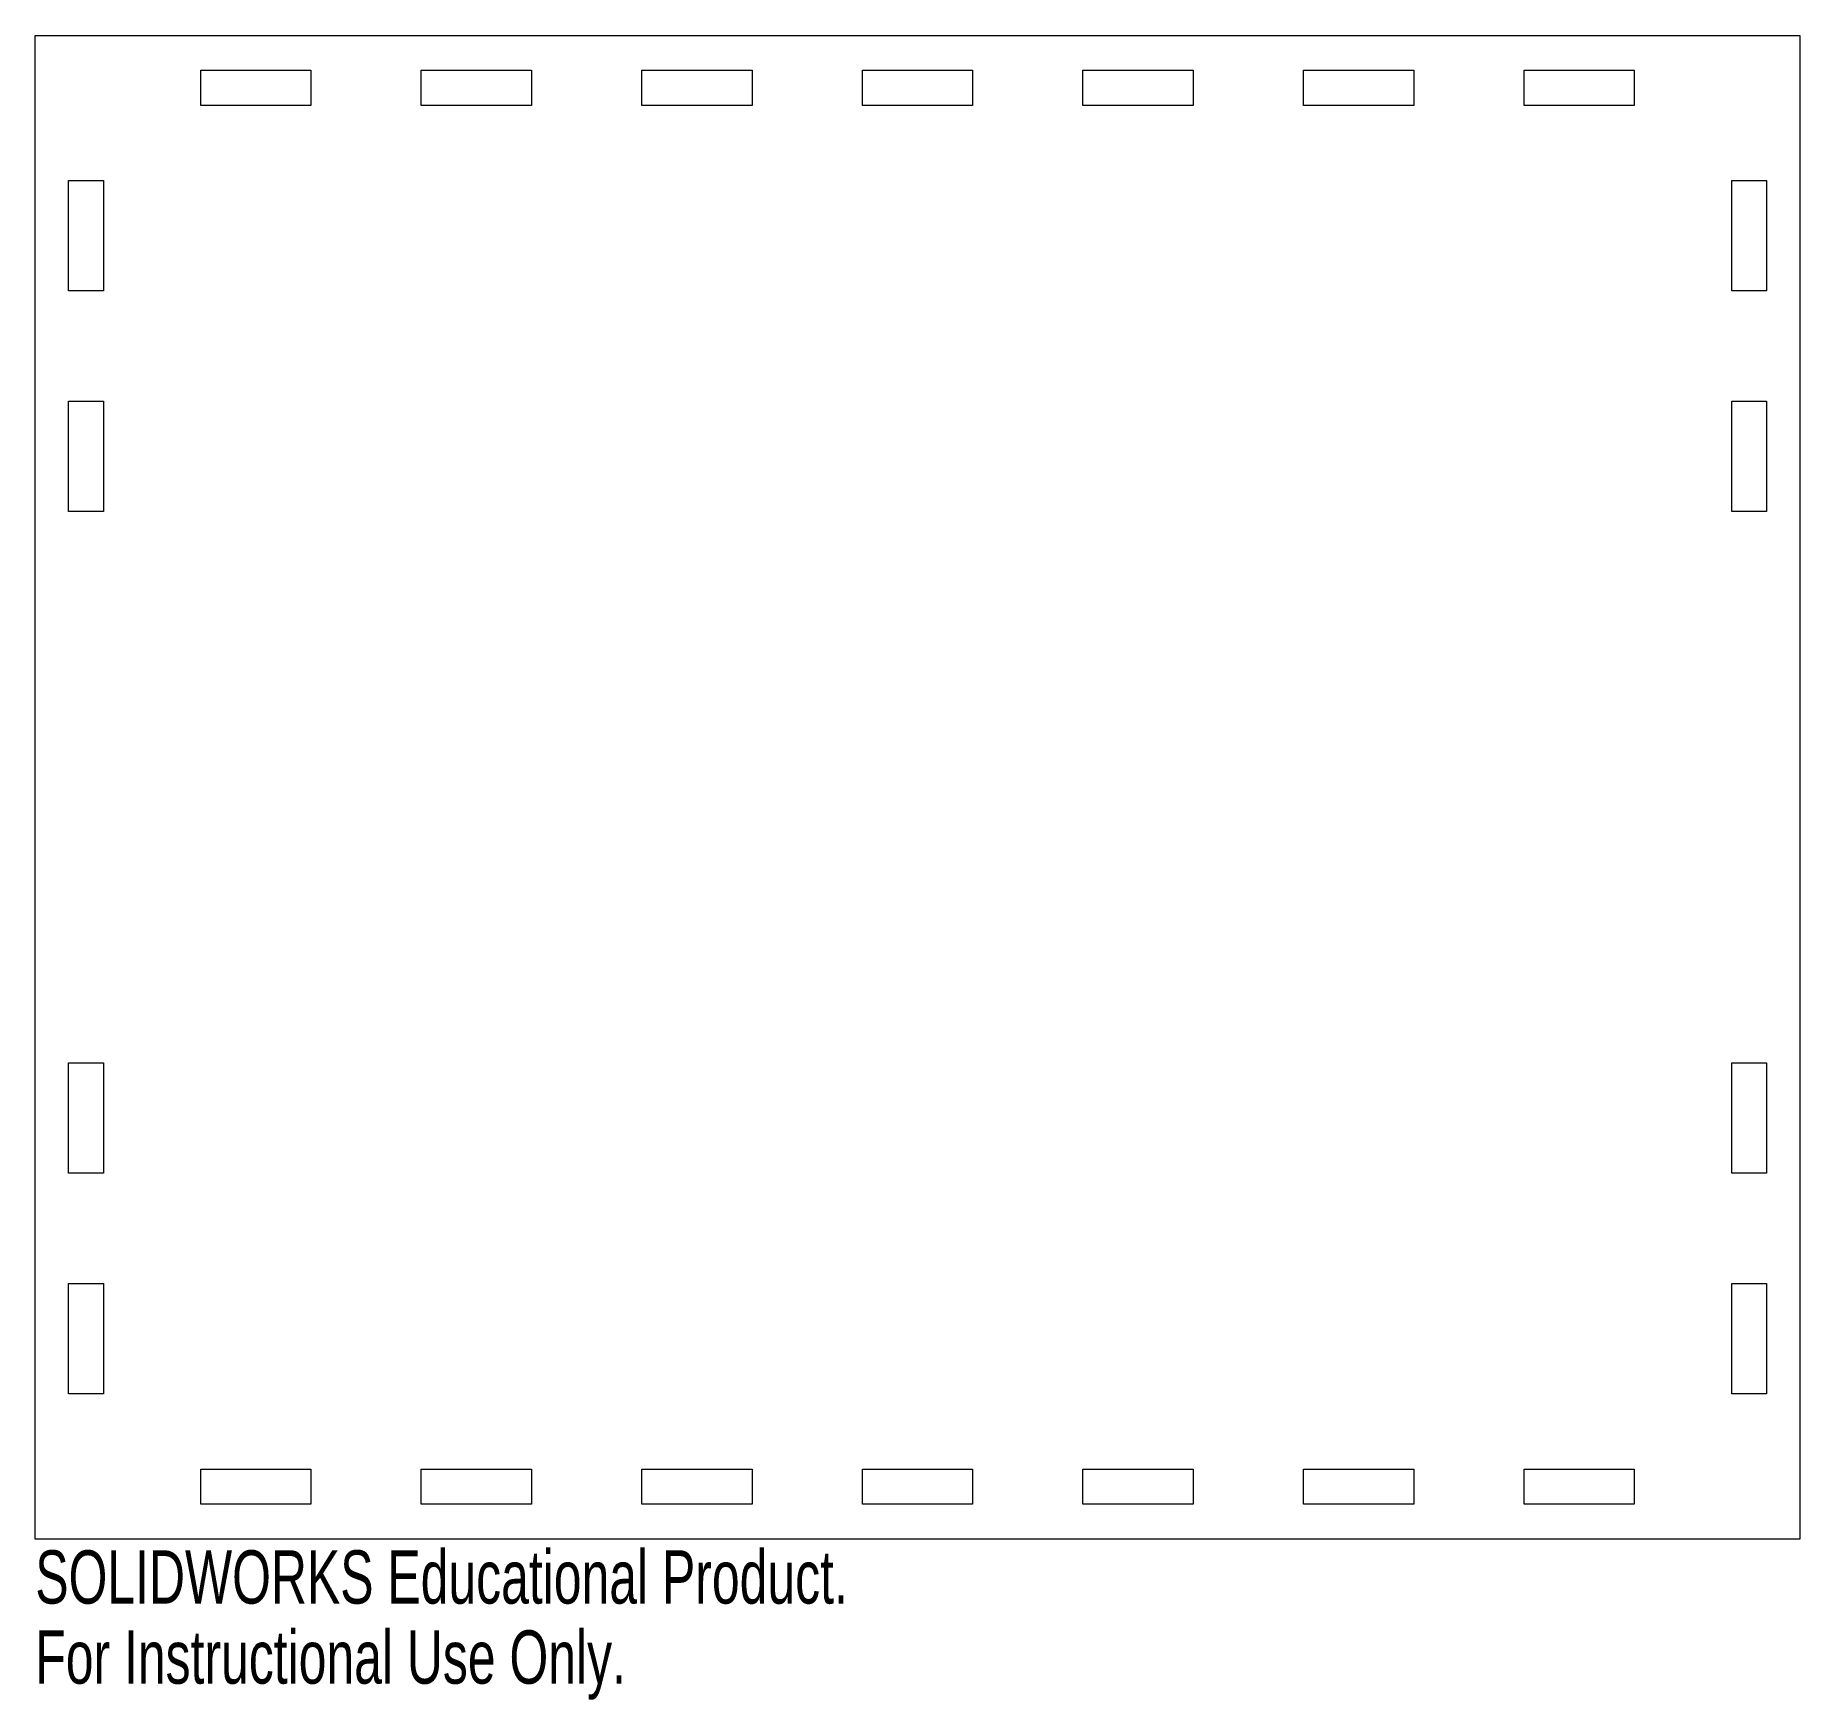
# Model space of a CAD drawing. Header units: millimetres. Extents: x -160 to 0, y -15 to 136.
import ezdxf

# ---------------------------------------------------------------- set-up
doc = ezdxf.new("R2010")
doc.units = ezdxf.units.MM
doc.styles.add('SLDTEXTSTYLE0', font='TXT', dxfattribs={"width": 0.7})

msp = doc.modelspace()

# ---------------------------------------------------------------- linework, layer by layer
at = {"color": 7, "linetype": 'Continuous', "lineweight": 15}
for p, q in [((-160, -0.11), (-160, 136.24)), ((-160, 136.24), (0, 136.24)), ((0, 136.24), (0, -0.11)), ((-145, 129.89), (-145, 133.07)), ((-145, 133.07), (-135, 133.07)), ((-135, 133.07), (-135, 129.89)), ((-125, 129.89), (-125, 133.07)), ((-125, 133.07), (-115, 133.07)), ((-115, 133.07), (-115, 129.89)), ((-105, 129.89), (-105, 133.07)), ((-105, 133.07), (-95, 133.07)), ((-95, 133.07), (-95, 129.89)), ((-85, 129.89), (-85, 133.07)), ((-85, 133.07), (-75, 133.07)), ((-75, 133.07), (-75, 129.89)), ((-65, 129.89), (-65, 133.07)), ((-65, 133.07), (-55, 133.07)), ((-55, 133.07), (-55, 129.89)), ((-45, 129.89), (-45, 133.07)), ((-45, 133.07), (-35, 133.07)), ((-35, 133.07), (-35, 129.89)), ((-25, 129.89), (-25, 133.07)), ((-25, 133.07), (-15, 133.07)), ((-15, 133.07), (-15, 129.89)), ((-135, 129.89), (-145, 129.89)), ((-115, 129.89), (-125, 129.89)), ((-95, 129.89), (-105, 129.89)), ((-75, 129.89), (-85, 129.89)), ((-55, 129.89), (-65, 129.89)), ((-35, 129.89), (-45, 129.89)), ((-15, 129.89), (-25, 129.89)), ((-157, 123.07), (-153.82, 123.07)), ((-157, 113.07), (-157, 123.07)), ((-153.82, 123.07), (-153.82, 113.07)), ((-6.17, 113.07), (-6.17, 123.07)), ((-6.17, 123.07), (-3, 123.07)), ((-3, 123.07), (-3, 113.07)), ((-153.82, 113.07), (-157, 113.07)), ((-3, 113.07), (-6.17, 113.07)), ((-157, 103.07), (-153.82, 103.07)), ((-157, 93.07), (-157, 103.07)), ((-153.82, 103.07), (-153.82, 93.07)), ((-6.17, 93.07), (-6.17, 103.07)), ((-6.17, 103.07), (-3, 103.07)), ((-3, 103.07), (-3, 93.07)), ((-153.82, 93.07), (-157, 93.07)), ((-3, 93.07), (-6.17, 93.07)), ((-157, 43.07), (-153.82, 43.07)), ((-157, 33.07), (-157, 43.07)), ((-153.82, 43.07), (-153.82, 33.07)), ((-6.17, 33.07), (-6.17, 43.07)), ((-6.17, 43.07), (-3, 43.07)), ((-3, 43.07), (-3, 33.07)), ((-153.82, 33.07), (-157, 33.07)), ((-3, 33.07), (-6.17, 33.07)), ((-157, 23.07), (-153.82, 23.07)), ((-157, 13.07), (-157, 23.07)), ((-153.82, 23.07), (-153.82, 13.07)), ((-6.17, 13.07), (-6.17, 23.07)), ((-6.17, 23.07), (-3, 23.07)), ((-3, 23.07), (-3, 13.07)), ((-153.82, 13.07), (-157, 13.07)), ((-3, 13.07), (-6.17, 13.07)), ((-145, 6.24), (-135, 6.24)), ((-145, 3.07), (-145, 6.24)), ((-135, 6.24), (-135, 3.07)), ((-125, 6.24), (-115, 6.24)), ((-125, 3.07), (-125, 6.24)), ((-115, 6.24), (-115, 3.07)), ((-105, 6.24), (-95, 6.24)), ((-105, 3.07), (-105, 6.24)), ((-95, 6.24), (-95, 3.07)), ((-85, 6.24), (-75, 6.24)), ((-85, 3.07), (-85, 6.24)), ((-75, 6.24), (-75, 3.07)), ((-65, 6.24), (-55, 6.24)), ((-65, 3.07), (-65, 6.24)), ((-55, 6.24), (-55, 3.07)), ((-45, 6.24), (-35, 6.24)), ((-45, 3.07), (-45, 6.24)), ((-35, 6.24), (-35, 3.07)), ((-25, 6.24), (-15, 6.24)), ((-25, 3.07), (-25, 6.24)), ((-15, 6.24), (-15, 3.07)), ((-135, 3.07), (-145, 3.07)), ((-115, 3.07), (-125, 3.07)), ((-95, 3.07), (-105, 3.07)), ((-75, 3.07), (-85, 3.07)), ((-55, 3.07), (-65, 3.07)), ((-35, 3.07), (-45, 3.07)), ((-15, 3.07), (-25, 3.07)), ((0, -0.11), (-160, -0.11))]:
    msp.add_line(p, q, dxfattribs=at)

# ---------------------------------------------------------------- texts
at = {"color": 7, "linetype": 'Continuous', "char_height": 4.8336, "attachment_point": 1, "style": 'SLDTEXTSTYLE0'}
for s, insert in [('SOLIDWORKS Educational Product.', (-160, -1.12)), ('For Instructional Use Only.', (-160, -8.38))]:
    msp.add_mtext(s, dxfattribs=dict(at, insert=insert))

doc.saveas('drawing.dxf')
